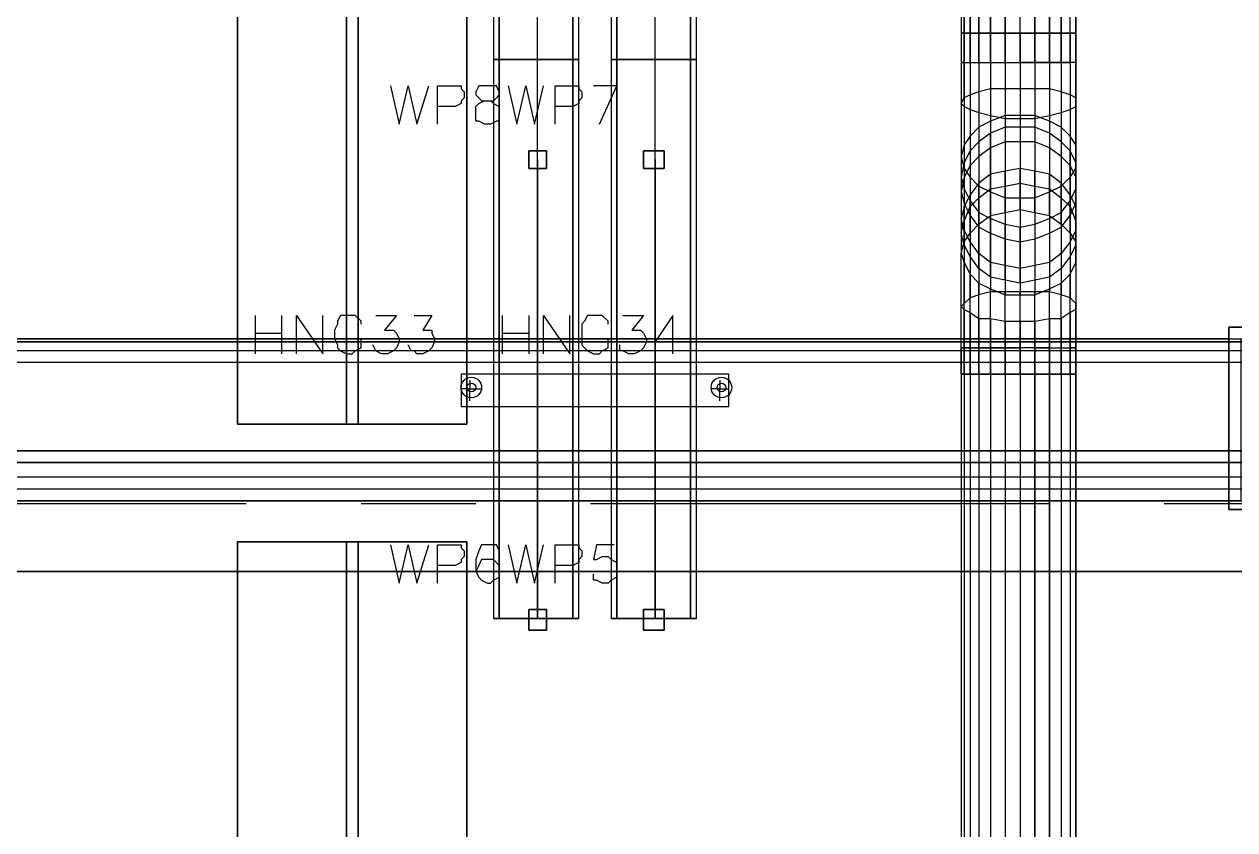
# Model space of a CAD drawing. Header units: metres. Extents: x 114 to 218, y 8 to 180.
# Drawn here: x 140.08 to 146.41, y 105.72 to 109.93 of the extents above; entities that cross this region are included whole.
import ezdxf

# ---------------------------------------------------------------- set-up
doc = ezdxf.new("R2010")
doc.units = ezdxf.units.M
doc.header["$MEASUREMENT"] = 0
for name, color, linetype in [('A-2D-DOOR', 7, 'Continuous'), ('A-2D-I-WALL', 7, 'Continuous'), ('A-3D-DOOR-FRAM', 7, 'Continuous'), ('A-3D-I-WALL', 7, 'Continuous'), ('A_GRID', 7, 'Continuous'), ('E-CNDT-PWR', 7, 'Continuous'), ('E-Hanger', 7, 'Continuous'), ('E-TFP-HANGER', 7, 'Continuous'), ('E-TFP-WALL PENETRATION', 7, 'Continuous'), ('M-SA2S-Round', 7, 'Continuous'), ('S-3D-BEAM', 7, 'Continuous')]:
    doc.layers.add(name, color=color, linetype=linetype)

msp = doc.modelspace()

# ---------------------------------------------------------------- linework, layer by layer
at = {"layer": 'A-2D-DOOR', "color": 9, "true_color": 0xbababa}
msp.add_lwpolyline([(146.5314, 107.3901), (146.5314, 108.3437), (146.3776, 108.3437), (146.3776, 107.3901), (146.5314, 107.3901)], dxfattribs=at)
at = {"layer": 'A-2D-I-WALL', "color": 9, "true_color": 0xbababa}
for points in [[(146.3776, 108.2822), (122.6282, 108.2822)], [(146.3776, 108.2207), (122.6282, 108.2207)], [(146.3776, 108.1591), (122.6282, 108.1591)], [(146.3776, 107.5593), (130.1037, 107.5593)], [(146.3776, 107.4977), (130.4883, 107.4977)], [(130.5498, 107.4362), (146.3776, 107.4362)]]:
    msp.add_lwpolyline(points, dxfattribs=at)
at = {"layer": 'A-3D-DOOR-FRAM', "color": 31, "true_color": 0xffbf7f}
for points in [[(146.3776, 108.3437), (146.3776, 107.3901), (146.3776, 108.3437)], [(150.1307, 108.3437), (150.1307, 108.3437), (150.2845, 108.3437), (146.3776, 108.3437), (146.5314, 108.3437), (150.1307, 108.3437), (150.1307, 107.3901), (150.2845, 107.3901), (146.3776, 107.3901), (146.5314, 107.3901), (150.1307, 107.3901), (150.1307, 107.3901)], [(146.3776, 108.3437), (146.3776, 108.3437)], [(146.3776, 108.3437), (146.3776, 108.3437)], [(146.3776, 107.3901), (146.3776, 107.3901)], [(146.3776, 107.3901), (146.3776, 107.3901)]]:
    msp.add_lwpolyline(points, dxfattribs=at)
at = {"layer": 'A-3D-I-WALL', "color": 42, "true_color": 0xdda500}
for points in [[(117.2446, 108.2207), (117.2446, 108.2822), (150.3768, 108.2822), (150.7306, 108.2822), (150.7306, 108.2207), (150.3768, 108.2207), (117.2446, 108.2207), (117.1831, 108.2207), (117.1831, 108.1591), (117.2446, 108.1591)], [(117.2446, 108.2822), (150.3768, 108.2822), (150.3768, 107.4362)], [(117.2446, 107.4362), (117.2446, 107.8054), (117.2446, 108.2822), (117.2446, 107.8054), (117.2446, 107.4362), (117.583, 107.4362), (122.5821, 107.4362), (125.7507, 107.4362), (126.166, 107.4362), (130.1191, 107.4362), (130.5498, 107.4362), (146.4391, 107.4362), (150.2384, 107.4362), (150.3768, 107.4362), (117.2446, 107.4362)], [(122.5821, 107.4362), (122.5821, 108.2822), (146.4391, 108.2822), (146.4391, 107.4362)], [(150.3768, 108.2207), (150.7306, 108.2207), (150.7306, 108.1591), (150.6845, 108.1591), (150.4384, 108.1591), (150.3768, 108.1591), (117.2446, 108.1591), (117.1831, 108.1591), (117.1216, 108.1591), (117.1216, 107.8669), (117.1216, 107.8054), (117.1216, 107.5593), (117.1831, 107.5593), (117.2446, 107.5593)], [(150.3768, 108.1591), (150.4384, 108.1591), (150.4384, 107.5593), (150.3768, 107.5593), (117.2446, 107.5593), (117.1831, 107.5593), (117.1831, 107.4977), (117.2446, 107.4977)], [(117.2446, 107.4362), (150.3768, 107.4362), (150.3768, 107.4977), (117.2446, 107.4977), (117.2446, 107.4362)]]:
    msp.add_lwpolyline(points, dxfattribs=at)
at = {"layer": 'A_GRID', "color": 1, "true_color": 0xff0000}
for points in [[(141.2401, 107.4208), (138.8405, 107.4208)], [(142.4399, 107.4208), (141.84, 107.4208)], [(145.4393, 107.4208), (143.0398, 107.4208)], [(146.6391, 107.4208), (146.0392, 107.4208)]]:
    msp.add_lwpolyline(points, dxfattribs=at)
at = {"layer": 'E-CNDT-PWR', "color": 113, "true_color": 0x6edda5}
for points in [[(142.5322, 127.294), (142.5322, 106.8209)], [(142.9782, 106.8209), (142.9475, 106.8209), (142.8706, 106.8209), (142.7629, 106.8209), (142.6398, 106.8209), (142.5629, 106.8209), (142.5322, 106.8209), (142.5629, 106.8209), (142.6398, 106.8209), (142.7629, 106.8209), (142.8706, 106.8209), (142.9475, 106.8209), (142.9782, 106.8209), (142.9782, 127.294)], [(142.5629, 106.8209), (142.5629, 127.294), (142.5629, 106.8209)], [(142.7629, 106.8209), (142.7629, 127.294)], [(142.7629, 106.8209), (142.7629, 127.294)], [(142.9475, 106.8209), (142.9475, 127.294), (142.9475, 106.8209)], [(143.1474, 127.294), (143.1474, 106.8209)], [(143.5935, 106.8209), (143.5627, 106.8209), (143.4858, 106.8209), (143.3782, 106.8209), (143.2551, 106.8209), (143.1782, 106.8209), (143.1474, 106.8209), (143.1782, 106.8209), (143.2551, 106.8209), (143.3782, 106.8209), (143.4858, 106.8209), (143.5627, 106.8209), (143.5935, 106.8209), (143.5935, 127.294)], [(143.1782, 106.8209), (143.1782, 127.294), (143.1782, 106.8209)], [(143.3782, 106.8209), (143.3782, 127.294)], [(143.3782, 106.8209), (143.3782, 127.294)], [(143.5627, 106.8209), (143.5627, 127.294), (143.5627, 106.8209)], [(142.9782, 109.7435), (142.9475, 109.7435), (142.8706, 109.7435), (142.7629, 109.7435), (142.6398, 109.7435), (142.5629, 109.7435), (142.5322, 109.7435), (142.5629, 109.7435), (142.6398, 109.7435), (142.7629, 109.7435), (142.8706, 109.7435), (142.9475, 109.7435), (142.9782, 109.7435)], [(143.5935, 109.7435), (143.5627, 109.7435), (143.4858, 109.7435), (143.3782, 109.7435), (143.2551, 109.7435), (143.1782, 109.7435), (143.1474, 109.7435), (143.1782, 109.7435), (143.2551, 109.7435), (143.3782, 109.7435), (143.4858, 109.7435), (143.5627, 109.7435), (143.5935, 109.7435)], [(142.9782, 106.8209), (142.9475, 106.8209), (142.8706, 106.8209), (142.7629, 106.8209), (142.6398, 106.8209), (142.5629, 106.8209), (142.5322, 106.8209), (142.5629, 106.8209), (142.6398, 106.8209), (142.7629, 106.8209), (142.8706, 106.8209), (142.9475, 106.8209), (142.9782, 106.8209)], [(142.7629, 106.8209), (142.7629, 106.8209)], [(142.7629, 106.8209), (142.7629, 106.8209)], [(143.5935, 106.8209), (143.5627, 106.8209), (143.4858, 106.8209), (143.3782, 106.8209), (143.2551, 106.8209), (143.1782, 106.8209), (143.1474, 106.8209), (143.1782, 106.8209), (143.2551, 106.8209), (143.3782, 106.8209), (143.4858, 106.8209), (143.5627, 106.8209), (143.5935, 106.8209)], [(143.3782, 106.8209), (143.3782, 106.8209)], [(143.3782, 106.8209), (143.3782, 106.8209)]]:
    msp.add_lwpolyline(points, dxfattribs=at)
at = {"layer": 'E-Hanger', "color": 3, "true_color": 0x00ff00}
for points in [[(142.363, 107.9284), (143.7627, 107.9284), (143.7627, 108.0976), (142.363, 108.0976), (142.363, 107.9284), (143.7627, 107.9284), (143.7627, 108.0976), (142.363, 108.0976), (142.363, 108.0976), (142.363, 107.9284), (142.363, 107.9284)], [(142.363, 108.0976), (142.363, 108.0976)], [(143.7627, 108.0976), (143.7627, 108.0976)], [(143.7627, 108.0976), (143.7627, 108.0976)], [(142.3937, 108.0207), (142.3937, 108.0207)], [(142.4091, 108.0361), (142.4091, 108.0361)], [(142.4091, 107.9899), (142.4091, 107.9899)], [(142.4399, 108.0207), (142.4399, 108.0207)], [(143.0705, 108.0207), (143.0705, 108.0207)], [(143.6858, 108.0207), (143.6858, 108.0207)], [(143.7166, 108.0361), (143.7166, 108.0361)], [(143.7166, 107.9899), (143.7166, 107.9899)], [(143.7473, 108.0207), (143.7473, 108.0207)], [(142.363, 107.9284), (142.363, 107.9284)], [(142.363, 107.9284), (142.363, 107.9284)], [(143.7627, 107.9284), (143.7627, 107.9284)], [(143.7627, 107.9284), (143.7627, 107.9284)]]:
    msp.add_lwpolyline(points, dxfattribs=at)
for centre in [(142.4168, 108.0284), (142.4168, 108.0284), (142.4168, 108.0284), (142.4168, 108.0284), (143.7242, 108.0284), (143.7242, 108.0284), (143.7242, 108.0284), (143.7242, 108.0284)]:
    msp.add_circle(centre, 0.0231, dxfattribs=at)
at = {"layer": 'E-TFP-HANGER', "color": 3, "true_color": 0x00ff00}
for points in [[(141.2862, 108.4053), (141.2862, 108.2053)], [(141.4247, 108.4053), (141.4247, 108.2053)], [(141.5016, 108.2053), (141.5016, 108.4053), (141.64, 108.2053), (141.64, 108.4053)], [(141.84, 108.3591), (141.84, 108.3745), (141.8092, 108.4053), (141.7938, 108.4053), (141.7631, 108.4053), (141.7323, 108.4053), (141.7169, 108.3745), (141.7169, 108.3591), (141.7016, 108.3283), (141.7016, 108.2822), (141.7169, 108.2514), (141.7169, 108.236), (141.7323, 108.2207), (141.7631, 108.2053), (141.7938, 108.2053), (141.8092, 108.2207), (141.84, 108.236), (141.84, 108.2514), (141.84, 108.2822), (141.7938, 108.2822)], [(141.9169, 108.4053), (142.0246, 108.4053), (141.963, 108.3283), (141.9938, 108.3283), (142.0092, 108.3283), (142.0246, 108.313), (142.0399, 108.2822), (142.0399, 108.2668), (142.0246, 108.236), (142.0092, 108.2207), (141.9784, 108.2053), (141.9476, 108.2053), (141.9169, 108.2207), (141.9015, 108.2514)], [(142.1169, 108.4053), (142.2092, 108.4053), (142.163, 108.3283), (142.1784, 108.3283), (142.2092, 108.3283), (142.2092, 108.313), (142.2245, 108.2822), (142.2245, 108.2668), (142.2092, 108.236), (142.1938, 108.2207), (142.163, 108.2053), (142.1322, 108.2053), (142.1169, 108.2207), (142.1015, 108.2207), (142.0861, 108.2514)], [(142.5783, 108.4053), (142.5783, 108.2053)], [(142.7167, 108.4053), (142.7167, 108.2053)], [(142.7936, 108.2053), (142.7936, 108.4053), (142.9321, 108.2053), (142.9321, 108.4053)], [(143.132, 108.3591), (143.132, 108.3745), (143.1013, 108.4053), (143.0859, 108.4053), (143.0551, 108.4053), (143.0244, 108.4053), (143.009, 108.3745), (142.9936, 108.3591), (142.9936, 108.3283), (142.9936, 108.2822), (142.9936, 108.2514), (143.009, 108.236), (143.0244, 108.2207), (143.0551, 108.2053), (143.0859, 108.2053), (143.1013, 108.2207), (143.132, 108.236), (143.132, 108.2514), (143.132, 108.2822), (143.0859, 108.2822)], [(143.209, 108.4053), (143.3166, 108.4053), (143.2551, 108.3283), (143.2859, 108.3283), (143.3013, 108.3283), (143.3166, 108.313), (143.332, 108.2822), (143.332, 108.2668), (143.3166, 108.236), (143.3013, 108.2207), (143.2705, 108.2053), (143.2397, 108.2053), (143.209, 108.2207), (143.1936, 108.2207), (143.1936, 108.2514)], [(143.4704, 108.2053), (143.4704, 108.4053), (143.3782, 108.2668), (143.532, 108.2668)], [(141.2862, 108.313), (141.4247, 108.313)], [(142.5783, 108.313), (142.7167, 108.313)], [(142.4091, 108.0668), (142.4091, 108.0207), (142.4706, 108.0207)], [(143.7166, 108.0668), (143.7166, 108.0207), (143.7627, 108.0207)], [(142.4091, 107.9592), (142.4091, 108.0207), (142.363, 108.0207)], [(142.4091, 108.0207), (142.4091, 108.0207)], [(142.4091, 108.0207), (142.4091, 108.0207)], [(142.4706, 108.0207), (142.4706, 108.0207)], [(143.7166, 107.9592), (143.7166, 108.0207), (143.6704, 108.0207)], [(143.7166, 108.0207), (143.7166, 108.0207)], [(143.7166, 108.0207), (143.7166, 108.0207)], [(143.7627, 108.0207), (143.7627, 108.0207)]]:
    msp.add_lwpolyline(points, dxfattribs=at)
for centre in [(142.4168, 108.0284), (143.7242, 108.0284)]:
    msp.add_circle(centre, 0.0538, dxfattribs=at)
at = {"layer": 'E-TFP-WALL PENETRATION', "color": 34, "true_color": 0x954a00}
for points in [[(141.9938, 109.605), (142.0399, 109.4051), (142.0861, 109.605), (142.1322, 109.4051), (142.1938, 109.605)], [(142.2399, 109.4051), (142.2399, 109.605), (142.3322, 109.605), (142.363, 109.605), (142.363, 109.5896), (142.3783, 109.5743), (142.3783, 109.5435), (142.363, 109.5281), (142.363, 109.5127), (142.3322, 109.4974), (142.2399, 109.4974)], [(142.486, 109.605), (142.4552, 109.605), (142.4399, 109.5743), (142.4399, 109.5589), (142.4552, 109.5435), (142.4706, 109.5281), (142.5168, 109.5281), (142.5322, 109.5127), (142.5629, 109.4974), (142.5629, 109.4666), (142.5629, 109.4512), (142.5629, 109.4204), (142.5475, 109.4204), (142.5168, 109.4051), (142.486, 109.4051), (142.4552, 109.4204), (142.4399, 109.4204), (142.4399, 109.4512), (142.4399, 109.4666), (142.4399, 109.4974), (142.4552, 109.5127), (142.486, 109.5281), (142.5322, 109.5281), (142.5475, 109.5435), (142.5629, 109.5589), (142.5629, 109.5743), (142.5475, 109.605), (142.5168, 109.605), (142.486, 109.605)], [(142.6091, 109.605), (142.6552, 109.4051), (142.7014, 109.605), (142.7475, 109.4051), (142.7936, 109.605)], [(142.8552, 109.4051), (142.8552, 109.605), (142.9475, 109.605), (142.9782, 109.605), (142.9782, 109.5896), (142.9936, 109.5743), (142.9936, 109.5435), (142.9782, 109.5281), (142.9782, 109.5127), (142.9475, 109.4974), (142.8552, 109.4974)], [(143.0859, 109.4051), (143.1782, 109.605), (143.0551, 109.605)], [(142.809, 109.2666), (142.7167, 109.2666), (142.7167, 109.1743), (142.7167, 109.2666), (142.809, 109.2666)], [(142.7167, 109.2666), (142.7167, 109.2666)], [(142.7167, 109.2666), (142.7167, 109.2666)], [(142.809, 109.1743), (142.809, 109.2666), (142.809, 109.1743)], [(142.809, 109.2666), (142.809, 109.2666)], [(142.809, 109.2666), (142.809, 109.2666)], [(143.4243, 109.2666), (143.3166, 109.2666), (143.3166, 109.1743), (143.3166, 109.2666), (143.4243, 109.2666)], [(143.3166, 109.2666), (143.3166, 109.2666)], [(143.3166, 109.2666), (143.3166, 109.2666)], [(143.4243, 109.1743), (143.4243, 109.2666), (143.4243, 109.1743)], [(143.4243, 109.2666), (143.4243, 109.2666)], [(143.4243, 109.2666), (143.4243, 109.2666)], [(142.7629, 109.2205), (142.7629, 106.8209)], [(143.3782, 109.2205), (143.3782, 106.8209)], [(142.809, 109.1743), (142.7167, 109.1743), (142.809, 109.1743)], [(142.7167, 109.1743), (142.7167, 109.1743)], [(142.7167, 109.1743), (142.7167, 109.1743)], [(142.809, 109.1743), (142.809, 109.1743)], [(143.4243, 109.1743), (143.3166, 109.1743), (143.4243, 109.1743)], [(143.3166, 109.1743), (143.3166, 109.1743)], [(143.3166, 109.1743), (143.3166, 109.1743)], [(143.4243, 109.1743), (143.4243, 109.1743)], [(141.9938, 107.2055), (142.0399, 107.0055), (142.0861, 107.2055), (142.1322, 107.0055), (142.1938, 107.2055)], [(142.2399, 107.0055), (142.2399, 107.2055), (142.3322, 107.2055), (142.363, 107.2055), (142.363, 107.1901), (142.3783, 107.1747), (142.3783, 107.1439), (142.363, 107.1286), (142.363, 107.1132), (142.3322, 107.0978), (142.2399, 107.0978)], [(142.5629, 107.1747), (142.5475, 107.2055), (142.5168, 107.2055), (142.5014, 107.2055), (142.4706, 107.2055), (142.4552, 107.1747), (142.4399, 107.1286), (142.4399, 107.067), (142.4552, 107.0363), (142.4706, 107.0209), (142.5014, 107.0055), (142.5168, 107.0055), (142.5322, 107.0209), (142.5629, 107.0363), (142.5629, 107.067), (142.5629, 107.0978), (142.5322, 107.1286), (142.5168, 107.1286), (142.5014, 107.1286), (142.4706, 107.1286), (142.4552, 107.0978), (142.4399, 107.067)], [(142.6091, 107.2055), (142.6552, 107.0055), (142.7014, 107.2055), (142.7475, 107.0055), (142.7936, 107.2055)], [(142.8552, 107.0055), (142.8552, 107.2055), (142.9475, 107.2055), (142.9782, 107.2055), (142.9782, 107.1901), (142.9936, 107.1747), (142.9936, 107.1439), (142.9782, 107.1286), (142.9782, 107.1132), (142.9475, 107.0978), (142.8552, 107.0978)], [(143.1628, 107.2055), (143.0705, 107.2055), (143.0551, 107.1286), (143.0705, 107.1286), (143.1013, 107.1439), (143.132, 107.1439), (143.1474, 107.1286), (143.1782, 107.1132), (143.1782, 107.0824), (143.1782, 107.067), (143.1782, 107.0363), (143.1474, 107.0209), (143.132, 107.0055), (143.1013, 107.0055), (143.0705, 107.0209), (143.0551, 107.0209), (143.0551, 107.0517)], [(142.809, 106.8671), (142.7167, 106.8671), (142.7167, 106.7594), (142.7167, 106.8671), (142.809, 106.8671)], [(142.7167, 106.8671), (142.7167, 106.8671)], [(142.7167, 106.8671), (142.7167, 106.8671)], [(142.809, 106.7594), (142.809, 106.8671), (142.809, 106.7594)], [(142.809, 106.8671), (142.809, 106.8671)], [(142.809, 106.8671), (142.809, 106.8671)], [(143.4243, 106.8671), (143.3166, 106.8671), (143.3166, 106.7594), (143.3166, 106.8671), (143.4243, 106.8671)], [(143.3166, 106.8671), (143.3166, 106.8671)], [(143.3166, 106.8671), (143.3166, 106.8671)], [(143.4243, 106.7594), (143.4243, 106.8671), (143.4243, 106.7594)], [(143.4243, 106.8671), (143.4243, 106.8671)], [(143.4243, 106.8671), (143.4243, 106.8671)], [(142.809, 106.7594), (142.7167, 106.7594), (142.809, 106.7594)], [(142.7167, 106.7594), (142.7167, 106.7594)], [(142.7167, 106.7594), (142.7167, 106.7594)], [(142.809, 106.7594), (142.809, 106.7594)], [(143.4243, 106.7594), (143.3166, 106.7594), (143.4243, 106.7594)], [(143.3166, 106.7594), (143.3166, 106.7594)], [(143.3166, 106.7594), (143.3166, 106.7594)], [(143.4243, 106.7594), (143.4243, 106.7594)]]:
    msp.add_lwpolyline(points, dxfattribs=at)
at = {"layer": 'M-SA2S-Round', "color": 5, "true_color": 0x0000ff}
for points in [[(144.9932, 109.7281), (144.9932, 110.5279), (144.9779, 110.5279), (144.9779, 109.7281), (144.9932, 109.7281), (144.9779, 109.7281)], [(145.024, 110.5279), (144.9932, 110.5279), (144.9932, 109.7281), (145.024, 109.7281)], [(145.0701, 110.5279), (145.024, 110.5279), (145.024, 109.7281), (145.0701, 109.7281)], [(145.024, 109.7281), (145.024, 110.5279)], [(145.1317, 110.5279), (145.0701, 110.5279), (145.0701, 109.7281), (145.1317, 109.7281)], [(145.0701, 109.7281), (145.0701, 110.5279)], [(145.2086, 110.5279), (145.1317, 110.5279), (145.1317, 109.7281), (145.2086, 109.7281)], [(145.1317, 109.7281), (145.1317, 110.5279)], [(145.2855, 110.5279), (145.2086, 110.5279), (145.2086, 109.7281), (145.2855, 109.7281), (145.2855, 110.5279)], [(145.2086, 109.7281), (145.2086, 110.5279)], [(145.3624, 109.7281), (145.2855, 109.7281), (145.2855, 110.5279), (145.3624, 110.5279), (145.4393, 110.5279)], [(145.4393, 109.7281), (145.3624, 109.7281), (145.3624, 110.5279)], [(145.4393, 110.5279), (145.3624, 110.5279), (145.3624, 109.7281), (145.4393, 109.7281)], [(145.5008, 109.7281), (145.4393, 109.7281), (145.4393, 110.5279), (145.5008, 110.5279), (145.547, 110.5279)], [(145.5008, 110.5279), (145.4393, 110.5279), (145.4393, 109.7281), (145.5008, 109.7281)], [(145.547, 109.7281), (145.5008, 109.7281), (145.5008, 110.5279)], [(145.547, 110.5279), (145.5008, 110.5279), (145.5008, 109.7281), (145.547, 109.7281)], [(145.5777, 109.7281), (145.547, 109.7281), (145.547, 110.5279), (145.5777, 110.5279), (145.5777, 109.7281), (145.5777, 110.5279), (145.5777, 109.7281), (145.547, 109.7281), (145.547, 110.5279), (145.5777, 110.5279), (145.5777, 110.5279)], [(144.9779, 109.5127), (144.9932, 109.5435), (144.9932, 109.8819), (144.9779, 109.8819), (144.9779, 109.5127), (144.9932, 109.4974)], [(144.9779, 109.8819), (144.9932, 109.8819)], [(144.9779, 109.8819), (144.9779, 109.8819)], [(145.024, 109.8819), (144.9932, 109.8819), (144.9932, 109.4974), (145.024, 109.482)], [(144.9932, 109.8819), (145.024, 109.8819), (145.024, 109.5589), (144.9932, 109.5435)], [(144.9932, 109.8819), (144.9932, 109.8819)], [(144.9932, 109.8819), (144.9932, 109.8819)], [(145.0701, 109.8819), (145.024, 109.8819), (145.024, 109.482), (145.0701, 109.4666)], [(145.024, 109.8819), (145.0701, 109.8819), (145.0701, 109.5743), (145.024, 109.5589)], [(145.024, 109.8819), (145.024, 109.8819)], [(145.024, 109.8819), (145.024, 109.8819)], [(145.1317, 109.8819), (145.0701, 109.8819), (145.0701, 109.4666), (145.1317, 109.4512)], [(145.0701, 109.8819), (145.1317, 109.8819), (145.1317, 109.5896), (145.0701, 109.5743)], [(145.0701, 109.8819), (145.0701, 109.8819)], [(145.0701, 109.8819), (145.0701, 109.8819)], [(145.2086, 109.8819), (145.1317, 109.8819), (145.1317, 109.4512), (145.2086, 109.4358)], [(145.1317, 109.8819), (145.2086, 109.8819), (145.2086, 109.5896), (145.1317, 109.5896)], [(145.1317, 109.8819), (145.1317, 109.8819)], [(145.1317, 109.8819), (145.1317, 109.8819)], [(145.2855, 109.8819), (145.2086, 109.8819), (145.2086, 109.4358), (145.2855, 109.4358)], [(145.2086, 109.8819), (145.2855, 109.8819), (145.2855, 109.5896), (145.2086, 109.5896)], [(145.2086, 109.8819), (145.2086, 109.8819)], [(145.2086, 109.8819), (145.2086, 109.8819)], [(145.3624, 109.8819), (145.2855, 109.8819), (145.2855, 109.4358), (145.3624, 109.4358)], [(145.2855, 109.8819), (145.3624, 109.8819), (145.3624, 109.5896), (145.2855, 109.5896)], [(145.2855, 109.8819), (145.2855, 109.8819)], [(145.2855, 109.8819), (145.2855, 109.8819)], [(145.4393, 109.8819), (145.3624, 109.8819), (145.3624, 109.4358), (145.4393, 109.4512)], [(145.3624, 109.8819), (145.4393, 109.8819), (145.4393, 109.5896), (145.3624, 109.5896)], [(145.3624, 109.8819), (145.3624, 109.8819)], [(145.3624, 109.8819), (145.3624, 109.8819)], [(145.5008, 109.8819), (145.4393, 109.8819), (145.4393, 109.4512), (145.5008, 109.4666)], [(145.4393, 109.8819), (145.5008, 109.8819), (145.5008, 109.5743), (145.4393, 109.5896)], [(145.4393, 109.8819), (145.4393, 109.8819)], [(145.4393, 109.8819), (145.4393, 109.8819)], [(145.547, 109.8819), (145.5008, 109.8819), (145.5008, 109.4666), (145.547, 109.482)], [(145.5008, 109.8819), (145.547, 109.8819), (145.547, 109.5589), (145.5008, 109.5743)], [(145.5008, 109.8819), (145.5008, 109.8819)], [(145.5008, 109.8819), (145.5008, 109.8819)], [(145.5777, 109.8819), (145.547, 109.8819), (145.547, 109.482), (145.5777, 109.4974)], [(145.547, 109.8819), (145.5777, 109.8819), (145.5777, 109.5435), (145.547, 109.5589)], [(145.547, 109.8819), (145.547, 109.8819)], [(145.547, 109.8819), (145.547, 109.8819)], [(145.5777, 109.8819), (145.5777, 109.4974), (145.5777, 109.5127), (145.5777, 109.8819)], [(145.5777, 109.8819), (145.5777, 109.8819)], [(145.5777, 109.8819), (145.5777, 109.8819)], [(145.5777, 109.8819), (145.5777, 109.8819)], [(145.5777, 109.8819), (145.5777, 109.8819)], [(144.9779, 109.7281), (144.9779, 109.7281)], [(144.9932, 109.7281), (145.024, 109.7281), (145.0701, 109.7281), (145.1317, 109.7281), (145.2086, 109.7281), (145.2855, 109.7281)], [(144.9932, 109.7281), (144.9932, 109.7281)], [(144.9932, 109.7281), (144.9932, 109.7281)], [(145.024, 109.7281), (145.024, 109.7281)], [(145.024, 109.7281), (145.024, 109.7281)], [(145.0701, 109.7281), (145.0701, 109.7281)], [(145.0701, 109.7281), (145.0701, 109.7281)], [(145.1317, 109.7281), (145.1317, 109.7281)], [(145.1317, 109.7281), (145.1317, 109.7281)], [(145.2086, 109.7281), (145.2086, 109.7281)], [(145.2086, 109.7281), (145.2086, 109.7281)], [(145.2855, 109.7281), (145.3624, 109.7281)], [(145.2855, 109.7281), (145.2855, 109.7281)], [(145.2855, 109.7281), (145.2855, 109.7281)], [(145.3624, 109.7281), (145.3624, 109.7281)], [(145.3624, 109.7281), (145.3624, 109.7281)], [(145.4393, 109.7281), (145.4393, 109.7281)], [(145.4393, 109.7281), (145.4393, 109.7281)], [(145.5008, 109.7281), (145.5008, 109.7281)], [(145.5008, 109.7281), (145.5008, 109.7281)], [(145.547, 109.7281), (145.547, 109.7281)], [(145.547, 109.7281), (145.547, 109.7281)], [(145.5777, 109.7281), (145.5777, 109.7281)], [(145.0701, 109.5743), (145.0701, 109.3897), (145.024, 109.3435)], [(145.1317, 109.5896), (145.1317, 109.4204), (145.0701, 109.3897)], [(145.0701, 109.5743), (145.0701, 109.5743)], [(145.2086, 109.5896), (145.2086, 109.4512), (145.1317, 109.4204)], [(145.1317, 109.5896), (145.1317, 109.5896)], [(145.2855, 109.5896), (145.2855, 109.4512), (145.2086, 109.4512)], [(145.2086, 109.5896), (145.2086, 109.5896)], [(145.3624, 109.5896), (145.3624, 109.4512), (145.2855, 109.4512)], [(145.2855, 109.5896), (145.2855, 109.5896)], [(145.4393, 109.5896), (145.4393, 109.4204), (145.3624, 109.4512)], [(145.3624, 109.5896), (145.3624, 109.5896)], [(145.4393, 109.5896), (145.4393, 109.5896)], [(145.5008, 109.5743), (145.5008, 109.3897), (145.4393, 109.4204)], [(145.5008, 109.5743), (145.5008, 109.5743)], [(144.9932, 109.5435), (144.9932, 109.2974), (144.9779, 109.2359)], [(144.9779, 109.5127), (144.9779, 109.2359), (144.9932, 109.1743)], [(144.9779, 109.5127), (144.9779, 109.5127)], [(145.024, 109.5589), (145.024, 109.3435), (144.9932, 109.2974)], [(144.9932, 109.5435), (144.9932, 109.5435)], [(145.024, 109.5589), (145.024, 109.5589)], [(145.547, 109.5589), (145.547, 109.3435), (145.5008, 109.3897)], [(145.547, 109.5589), (145.547, 109.5589)], [(145.5777, 109.5435), (145.5777, 109.2974), (145.547, 109.3435)], [(145.5777, 109.5127), (145.5777, 109.5435)], [(145.5777, 109.5435), (145.5777, 109.5435)], [(145.5777, 109.4974), (145.5777, 109.1743), (145.5777, 109.2359), (145.5777, 109.5127)], [(145.5777, 109.5127), (145.5777, 109.5127)], [(144.9932, 109.4974), (144.9932, 109.1743), (145.024, 109.1282)], [(144.9932, 109.4974), (144.9932, 109.4974)], [(145.024, 109.482), (145.024, 109.1282), (145.0701, 109.082)], [(145.024, 109.482), (145.024, 109.482)], [(145.0701, 109.4666), (145.0701, 109.082), (145.1317, 109.0513)], [(145.0701, 109.4666), (145.0701, 109.4666)], [(145.1317, 109.4512), (145.1317, 109.0513), (145.2086, 109.0205)], [(145.2086, 109.4512), (145.2086, 109.3128), (145.1317, 109.282)], [(145.1317, 109.4512), (145.1317, 109.4512)], [(145.2855, 109.4512), (145.2855, 109.3128), (145.2086, 109.3128)], [(145.2086, 109.4512), (145.2086, 109.4512)], [(145.3624, 109.4512), (145.3624, 109.3128), (145.2855, 109.3128)], [(145.2855, 109.4512), (145.2855, 109.4512)], [(145.3624, 109.4512), (145.3624, 109.4512)], [(145.4393, 109.4512), (145.4393, 109.0513), (145.5008, 109.082)], [(145.4393, 109.4512), (145.4393, 109.4512)], [(145.5008, 109.4666), (145.5008, 109.082), (145.547, 109.1282)], [(145.5008, 109.4666), (145.5008, 109.4666)], [(145.547, 109.482), (145.547, 109.1282), (145.5777, 109.1743)], [(145.547, 109.482), (145.547, 109.482)], [(145.5777, 109.4974), (145.5777, 109.4974)], [(145.2086, 109.3897), (145.1317, 109.3589), (145.0701, 109.3128), (145.024, 109.2666), (144.9932, 109.2051), (144.9779, 109.1282), (144.9932, 109.0667), (145.024, 109.0051), (145.0701, 108.9436), (145.1317, 108.9128), (145.2086, 108.8821), (145.2855, 108.8667), (145.3624, 108.8821), (145.4393, 108.9128), (145.5008, 108.9436), (145.547, 109.0051), (145.5777, 109.0667), (145.5777, 109.1282), (145.5777, 109.2051), (145.547, 109.2666), (145.5008, 109.3128), (145.4393, 109.3589), (145.3624, 109.3897), (145.2855, 109.3897), (145.2086, 109.3897)], [(145.0701, 109.3897), (145.0701, 109.2359), (145.024, 109.1897)], [(145.1317, 109.4204), (145.1317, 109.282), (145.0701, 109.2359)], [(145.0701, 109.3897), (145.0701, 109.3897)], [(145.1317, 109.4204), (145.1317, 109.4204)], [(145.2086, 109.4358), (145.2086, 109.0205), (145.2855, 109.0205)], [(145.2086, 109.4358), (145.2086, 109.4358)], [(145.2086, 109.3897), (145.2086, 109.082)], [(145.2086, 109.3897), (145.2086, 109.3897)], [(145.2855, 109.4358), (145.2855, 109.0205), (145.3624, 109.0205)], [(145.2855, 109.4358), (145.2855, 109.4358)], [(145.2855, 109.3897), (145.2855, 109.0974)], [(145.2855, 109.3897), (145.2855, 109.3897)], [(145.3624, 109.4358), (145.3624, 109.0205), (145.4393, 109.0513)], [(145.3624, 109.4358), (145.3624, 109.4358)], [(145.4393, 109.4204), (145.4393, 109.282), (145.3624, 109.3128)], [(145.3624, 109.3897), (145.3624, 109.082)], [(145.3624, 109.3897), (145.3624, 109.3897)], [(145.4393, 109.4204), (145.4393, 109.4204)], [(145.5008, 109.3897), (145.5008, 109.2359), (145.4393, 109.282)], [(145.5008, 109.3897), (145.5008, 109.3897)], [(145.024, 109.3435), (145.024, 109.1897), (144.9932, 109.1282)], [(145.024, 109.3435), (145.024, 109.3435)], [(145.0701, 109.3128), (145.0701, 109.0205)], [(145.0701, 109.3128), (145.0701, 109.3128)], [(145.1317, 109.0667), (145.1317, 109.3589)], [(145.1317, 109.3589), (145.1317, 109.3589)], [(145.2086, 109.3128), (145.2086, 109.3128)], [(145.2855, 109.3128), (145.2855, 109.3128)], [(145.3624, 109.3128), (145.3624, 109.3128)], [(145.4393, 109.3589), (145.4393, 109.0667)], [(145.4393, 109.3589), (145.4393, 109.3589)], [(145.547, 109.3435), (145.547, 109.1897), (145.5008, 109.2359)], [(145.5008, 109.3128), (145.5008, 109.0205)], [(145.5008, 109.3128), (145.5008, 109.3128)], [(145.547, 109.3435), (145.547, 109.3435)], [(144.9932, 109.2974), (144.9932, 109.1282), (144.9779, 109.0513)], [(144.9932, 109.2974), (144.9932, 109.2974)], [(145.024, 109.2666), (145.024, 108.9744)], [(145.024, 109.2666), (145.024, 109.2666)], [(145.1317, 109.282), (145.1317, 109.282)], [(145.4393, 109.282), (145.4393, 109.282)], [(145.5777, 109.2974), (145.5777, 109.1282), (145.547, 109.1897)], [(145.547, 108.9744), (145.547, 109.2666)], [(145.547, 109.2666), (145.547, 109.2666)], [(145.5777, 109.1743), (145.5777, 108.9898), (145.5777, 109.0513), (145.5777, 109.2359), (145.5777, 109.2974)], [(145.5777, 109.2974), (145.5777, 109.2974)], [(144.9779, 109.2359), (144.9779, 109.0513), (144.9932, 108.9898)], [(144.9779, 109.2359), (144.9779, 109.2359)], [(144.9932, 109.2051), (144.9932, 108.8975)], [(144.9932, 109.2051), (144.9932, 109.2051)], [(145.024, 109.1897), (145.024, 109.1897)], [(145.0701, 109.2359), (145.0701, 109.2359)], [(145.5008, 109.2359), (145.5008, 109.2359)], [(145.547, 109.1897), (145.547, 109.1897)], [(145.5777, 109.2359), (145.5777, 109.2359)], [(145.5777, 108.8975), (145.5777, 109.2051)], [(145.5777, 109.2051), (145.5777, 109.2051)], [(144.9779, 109.1282), (144.9779, 108.8359)], [(144.9779, 109.1282), (144.9779, 109.1282)], [(144.9932, 109.1743), (144.9932, 108.9898), (145.024, 108.9282)], [(144.9932, 109.1743), (144.9932, 109.1743)], [(144.9932, 109.1282), (144.9932, 109.1282)], [(145.024, 109.1282), (145.024, 108.9282), (145.0701, 108.8667)], [(145.024, 109.1282), (145.024, 109.1282)], [(145.1317, 108.9282), (145.1317, 109.1436), (145.0701, 109.0974)], [(145.2086, 108.9436), (145.2086, 109.159), (145.1317, 109.1436)], [(145.1317, 109.1436), (145.1317, 109.1436)], [(145.2855, 108.959), (145.2855, 109.1743), (145.2086, 109.159)], [(145.2086, 109.159), (145.2086, 109.159)], [(145.3624, 108.9436), (145.3624, 109.159), (145.2855, 109.1743)], [(145.2855, 109.1743), (145.2855, 109.1743)], [(145.4393, 108.9282), (145.4393, 109.1436), (145.3624, 109.159)], [(145.3624, 109.159), (145.3624, 109.159)], [(145.5008, 108.8821), (145.5008, 109.0974), (145.4393, 109.1436)], [(145.4393, 109.1436), (145.4393, 109.1436)], [(145.547, 109.1282), (145.547, 108.9282), (145.5777, 108.9898)], [(145.547, 109.1282), (145.547, 109.1282)], [(145.5777, 109.1743), (145.5777, 109.1743)], [(145.5777, 109.0513), (145.5777, 109.1282)], [(145.5777, 109.1282), (145.5777, 109.1282)], [(145.5777, 109.1282), (145.5777, 108.8359)], [(145.5777, 109.1282), (145.5777, 109.1282)], [(145.3624, 108.5898), (145.2855, 108.5744), (145.2086, 108.5898), (145.1317, 108.6052), (145.0701, 108.6514), (145.024, 108.7129), (144.9932, 108.7744), (144.9779, 108.8359), (144.9932, 108.8975), (145.024, 108.9744), (145.0701, 109.0205), (145.1317, 109.0667), (145.2086, 109.082), (145.2855, 109.0974), (145.3624, 109.082), (145.4393, 109.0667), (145.5008, 109.0205), (145.547, 108.9744), (145.5777, 108.8975), (145.5777, 108.8359), (145.5777, 108.7744), (145.547, 108.7129), (145.5008, 108.6514), (145.4393, 108.6052), (145.3624, 108.5898)], [(144.9932, 109.0667), (144.9932, 108.7744)], [(144.9932, 109.0667), (144.9932, 109.0667)], [(145.0701, 108.8821), (145.0701, 109.0974), (145.024, 109.0359)], [(145.0701, 109.0974), (145.0701, 109.0974)], [(145.0701, 109.082), (145.0701, 108.8667), (145.1317, 108.8359)], [(145.0701, 109.082), (145.0701, 109.082)], [(145.1317, 109.0667), (145.1317, 109.0667)], [(145.2086, 109.082), (145.2086, 109.082)], [(145.2855, 109.0974), (145.2855, 109.0974)], [(145.3624, 109.082), (145.3624, 109.082)], [(145.4393, 109.0667), (145.4393, 109.0667)], [(145.547, 108.8359), (145.547, 109.0359), (145.5008, 109.0974)], [(145.5008, 109.0974), (145.5008, 109.0974)], [(145.5008, 109.082), (145.5008, 108.8667), (145.547, 108.9282)], [(145.5008, 109.082), (145.5008, 109.082)], [(145.5777, 109.0667), (145.5777, 108.7744)], [(145.5777, 109.0667), (145.5777, 109.0667)], [(144.9779, 109.0513), (144.9779, 109.0513)], [(145.024, 108.8359), (145.024, 109.0359), (144.9932, 108.9744)], [(145.024, 109.0359), (145.024, 109.0359)], [(145.024, 109.0051), (145.024, 108.7129)], [(145.024, 109.0051), (145.024, 109.0051)], [(145.0701, 109.0205), (145.0701, 109.0205)], [(145.1317, 109.0513), (145.1317, 108.8359), (145.2086, 108.8052)], [(145.1317, 109.0513), (145.1317, 109.0513)], [(145.2086, 109.0205), (145.2086, 108.8052), (145.2855, 108.7898)], [(145.2086, 109.0205), (145.2086, 109.0205)], [(145.2855, 109.0205), (145.2855, 108.7898), (145.3624, 108.8052)], [(145.2855, 109.0205), (145.2855, 109.0205)], [(145.3624, 109.0205), (145.3624, 108.8052), (145.4393, 108.8359)], [(145.3624, 109.0205), (145.3624, 109.0205)], [(145.4393, 109.0513), (145.4393, 108.8359), (145.5008, 108.8667)], [(145.4393, 109.0513), (145.4393, 109.0513)], [(145.5008, 109.0205), (145.5008, 109.0205)], [(145.5777, 108.7898), (145.5777, 108.9744), (145.547, 109.0359)], [(145.547, 109.0359), (145.547, 109.0359)], [(145.547, 109.0051), (145.547, 108.7129)], [(145.547, 109.0051), (145.547, 109.0051)], [(145.5777, 109.0513), (145.5777, 109.0513)], [(144.9932, 108.7898), (144.9932, 108.9744), (144.9779, 108.9128)], [(144.9932, 108.9898), (144.9932, 108.9898)], [(144.9932, 108.9744), (144.9932, 108.9744)], [(145.024, 108.9744), (145.024, 108.9744)], [(145.0701, 108.6514), (145.0701, 108.9436)], [(145.0701, 108.9436), (145.0701, 108.9436)], [(145.1317, 108.9282), (145.2086, 108.9436), (145.2086, 108.5283), (145.1317, 108.5283)], [(145.2086, 108.9436), (145.2855, 108.959), (145.2855, 108.5283), (145.2086, 108.5283)], [(145.2086, 108.9436), (145.2086, 108.9436)], [(145.2855, 108.959), (145.3624, 108.9436), (145.3624, 108.5283), (145.2855, 108.5283)], [(145.2855, 108.959), (145.2855, 108.959)], [(145.3624, 108.9436), (145.4393, 108.9282), (145.4393, 108.5283), (145.3624, 108.5283)], [(145.3624, 108.9436), (145.3624, 108.9436)], [(145.5008, 108.9436), (145.5008, 108.6514)], [(145.5008, 108.9436), (145.5008, 108.9436)], [(145.547, 108.9744), (145.547, 108.9744)], [(145.5777, 108.9898), (145.5777, 108.9898)], [(145.5777, 108.7283), (145.5777, 108.9128), (145.5777, 108.9744)], [(145.5777, 108.9744), (145.5777, 108.9744)], [(144.9932, 108.8513), (144.9779, 108.9128), (144.9779, 108.7283), (144.9932, 108.6821)], [(144.9779, 108.9128), (144.9779, 108.9128)], [(144.9932, 108.8975), (144.9932, 108.8975)], [(145.024, 108.9282), (145.024, 108.9282)], [(145.024, 108.8359), (145.0701, 108.8821), (145.0701, 108.5129), (145.024, 108.4975)], [(145.0701, 108.8821), (145.1317, 108.9282), (145.1317, 108.5283), (145.0701, 108.5129)], [(145.0701, 108.8821), (145.0701, 108.8821)], [(145.1317, 108.9282), (145.1317, 108.9282)], [(145.1317, 108.6052), (145.1317, 108.9128)], [(145.1317, 108.9128), (145.1317, 108.9128)], [(145.2086, 108.5898), (145.2086, 108.8821)], [(145.2086, 108.8821), (145.2086, 108.8821)], [(145.3624, 108.8821), (145.3624, 108.5898)], [(145.3624, 108.8821), (145.3624, 108.8821)], [(145.4393, 108.9282), (145.5008, 108.8821), (145.5008, 108.5129), (145.4393, 108.5283)], [(145.4393, 108.9282), (145.4393, 108.9282)], [(145.4393, 108.9128), (145.4393, 108.6052)], [(145.4393, 108.9128), (145.4393, 108.9128)], [(145.5008, 108.8821), (145.547, 108.8359), (145.547, 108.4975), (145.5008, 108.5129)], [(145.5008, 108.8821), (145.5008, 108.8821)], [(145.547, 108.9282), (145.547, 108.9282)], [(145.5777, 108.8513), (145.547, 108.7898), (145.547, 108.6206), (145.5777, 108.6821), (145.5777, 108.8513), (145.5777, 108.9128)], [(145.5777, 108.9128), (145.5777, 108.9128)], [(145.5777, 108.8975), (145.5777, 108.8975)], [(144.9779, 108.8359), (144.9779, 108.8359)], [(145.024, 108.7898), (144.9932, 108.8513), (144.9932, 108.6821), (145.024, 108.6206)], [(144.9932, 108.8513), (144.9932, 108.8513)], [(144.9932, 108.7898), (145.024, 108.8359), (145.024, 108.4975), (144.9932, 108.4668)], [(145.024, 108.8359), (145.024, 108.8359)], [(145.0701, 108.8667), (145.0701, 108.8667)], [(145.1317, 108.8359), (145.1317, 108.8359)], [(145.2855, 108.5744), (145.2855, 108.8667)], [(145.2855, 108.8667), (145.2855, 108.8667)], [(145.4393, 108.8359), (145.4393, 108.8359)], [(145.5008, 108.8667), (145.5008, 108.8667)], [(145.547, 108.8359), (145.5777, 108.7898), (145.5777, 108.4668), (145.547, 108.4975)], [(145.547, 108.8359), (145.547, 108.8359)], [(145.5777, 108.8513), (145.5777, 108.8513)], [(145.5777, 108.8359), (145.5777, 108.8359)], [(144.9932, 108.7898), (144.9932, 108.4668), (144.9779, 108.4514), (144.9779, 108.7283), (144.9932, 108.7898)], [(144.9932, 108.7898), (144.9932, 108.7898)], [(144.9932, 108.7744), (144.9932, 108.7744)], [(145.0701, 108.7283), (145.024, 108.7898), (145.024, 108.6206), (145.0701, 108.5744)], [(145.024, 108.7898), (145.024, 108.7898)], [(145.2086, 108.8052), (145.2086, 108.8052)], [(145.2855, 108.7898), (145.2855, 108.7898)], [(145.3624, 108.8052), (145.3624, 108.8052)], [(145.547, 108.7898), (145.5008, 108.7283), (145.5008, 108.5744), (145.547, 108.6206)], [(145.547, 108.7898), (145.547, 108.7898)], [(145.5777, 108.7898), (145.5777, 108.7283), (145.5777, 108.4514), (145.5777, 108.4668)], [(145.5777, 108.7898), (145.5777, 108.7898)], [(145.5777, 108.7744), (145.5777, 108.7744)], [(144.9779, 108.7283), (144.9779, 108.7283)], [(144.9932, 108.0976), (144.9779, 108.0976), (144.9779, 108.4514), (144.9932, 108.436), (144.9932, 108.6821)], [(144.9932, 108.6821), (144.9932, 108.6821)], [(145.024, 108.7129), (145.024, 108.7129)], [(145.1317, 108.6821), (145.0701, 108.7283), (145.0701, 108.5744), (145.1317, 108.5437)], [(145.0701, 108.7283), (145.0701, 108.7283)], [(145.2086, 108.6667), (145.1317, 108.6821), (145.1317, 108.5437), (145.2086, 108.5129)], [(145.1317, 108.6821), (145.1317, 108.6821)], [(145.4393, 108.6821), (145.3624, 108.6667), (145.3624, 108.5129), (145.4393, 108.5437)], [(145.5008, 108.7283), (145.4393, 108.6821), (145.4393, 108.5437), (145.5008, 108.5744)], [(145.4393, 108.6821), (145.4393, 108.6821)], [(145.5008, 108.7283), (145.5008, 108.7283)], [(145.547, 108.7129), (145.547, 108.7129)], [(145.5777, 108.7283), (145.5777, 108.6821), (145.5777, 108.436), (145.5777, 108.4514)], [(145.5777, 108.7283), (145.5777, 108.7283)], [(145.5777, 108.6821), (145.5777, 108.6821)], [(144.9932, 108.436), (145.024, 108.4206), (145.024, 108.6206)], [(145.024, 108.6206), (145.024, 108.6206)], [(145.0701, 108.6514), (145.0701, 108.6514)], [(145.2855, 108.6514), (145.2086, 108.6667), (145.2086, 108.5129), (145.2855, 108.5129)], [(145.2086, 108.6667), (145.2086, 108.6667)], [(145.3624, 108.6667), (145.2855, 108.6514), (145.2855, 108.5129), (145.3624, 108.5129)], [(145.2855, 108.6514), (145.2855, 108.6514)], [(145.3624, 108.6667), (145.3624, 108.6667)], [(145.5008, 108.6514), (145.5008, 108.6514)], [(145.547, 108.4206), (145.547, 108.6206)], [(145.547, 108.6206), (145.547, 108.6206)], [(145.024, 108.4206), (145.0701, 108.3899), (145.0701, 108.5744)], [(145.0701, 108.5744), (145.0701, 108.5744)], [(145.1317, 108.6052), (145.1317, 108.6052)], [(145.2086, 108.5898), (145.2086, 108.5898)], [(145.2855, 108.5744), (145.2855, 108.5744)], [(145.3624, 108.5898), (145.3624, 108.5898)], [(145.4393, 108.6052), (145.4393, 108.6052)], [(145.4393, 108.3899), (145.5008, 108.3899), (145.5008, 108.5744)], [(145.5008, 108.5744), (145.5008, 108.5744)], [(145.0701, 108.0976), (145.024, 108.0976), (145.024, 108.4975)], [(145.024, 108.4975), (145.024, 108.4975)], [(145.0701, 108.3899), (145.1317, 108.3899), (145.1317, 108.5437)], [(145.1317, 108.0976), (145.0701, 108.0976), (145.0701, 108.5129)], [(145.0701, 108.5129), (145.0701, 108.5129)], [(145.1317, 108.5437), (145.1317, 108.5437)], [(145.2086, 108.0976), (145.1317, 108.0976), (145.1317, 108.5283)], [(145.1317, 108.5283), (145.1317, 108.5283)], [(145.1317, 108.3899), (145.2086, 108.3745), (145.2086, 108.5129)], [(145.2855, 108.0976), (145.2086, 108.0976), (145.2086, 108.5283)], [(145.2086, 108.5283), (145.2086, 108.5283)], [(145.2086, 108.3745), (145.2855, 108.3745), (145.2855, 108.5129)], [(145.2086, 108.5129), (145.2086, 108.5129)], [(145.3624, 108.0976), (145.2855, 108.0976), (145.2855, 108.5283)], [(145.2855, 108.5283), (145.2855, 108.5283)], [(145.2855, 108.3745), (145.3624, 108.3745), (145.3624, 108.5129)], [(145.2855, 108.5129), (145.2855, 108.5129)], [(145.3624, 108.3745), (145.4393, 108.3899), (145.4393, 108.5437)], [(145.4393, 108.0976), (145.3624, 108.0976), (145.3624, 108.5283)], [(145.3624, 108.5283), (145.3624, 108.5283)], [(145.3624, 108.5129), (145.3624, 108.5129)], [(145.4393, 108.5437), (145.4393, 108.5437)], [(145.5008, 108.0976), (145.4393, 108.0976), (145.4393, 108.5283)], [(145.4393, 108.5283), (145.4393, 108.5283)], [(145.547, 108.0976), (145.5008, 108.0976), (145.5008, 108.5129)], [(145.5008, 108.5129), (145.5008, 108.5129)], [(145.5777, 108.4668), (145.5777, 108.0976), (145.547, 108.0976), (145.547, 108.4975)], [(145.547, 108.4975), (145.547, 108.4975)], [(144.9779, 108.4514), (144.9779, 108.4514)], [(145.024, 108.0976), (144.9932, 108.0976), (144.9932, 108.4668)], [(144.9932, 108.4668), (144.9932, 108.4668)], [(144.9932, 108.436), (144.9932, 108.0976), (145.024, 108.0976)], [(144.9932, 108.436), (144.9932, 108.436)], [(145.5777, 108.436), (145.547, 108.4206), (145.5008, 108.3899)], [(145.547, 108.4206), (145.547, 108.0976), (145.5777, 108.0976), (145.5777, 108.436)], [(145.5777, 108.4668), (145.5777, 108.4668)], [(145.5777, 108.0976), (145.5777, 108.4514)], [(145.5777, 108.4514), (145.5777, 108.4514)], [(145.5777, 108.436), (145.5777, 108.436)], [(145.024, 108.4206), (145.024, 108.0976), (145.0701, 108.0976)], [(145.024, 108.4206), (145.024, 108.4206)], [(145.0701, 108.3899), (145.0701, 108.0976), (145.1317, 108.0976)], [(145.0701, 108.3899), (145.0701, 108.3899)], [(145.1317, 108.3899), (145.1317, 108.0976), (145.2086, 108.0976)], [(145.1317, 108.3899), (145.1317, 108.3899)], [(145.2086, 108.3745), (145.2086, 108.0976), (145.2855, 108.0976)], [(145.2086, 108.3745), (145.2086, 108.3745)], [(145.2855, 108.3745), (145.2855, 108.0976), (145.3624, 108.0976)], [(145.2855, 108.3745), (145.2855, 108.3745)], [(145.3624, 108.3745), (145.3624, 108.0976), (145.4393, 108.0976)], [(145.3624, 108.3745), (145.3624, 108.3745)], [(145.4393, 108.3899), (145.4393, 108.0976), (145.5008, 108.0976)], [(145.4393, 108.3899), (145.4393, 108.3899)], [(145.5008, 108.3899), (145.5008, 108.0976), (145.547, 108.0976)], [(145.5008, 108.3899), (145.5008, 108.3899)], [(145.547, 108.4206), (145.547, 108.4206)], [(144.9779, 108.236), (144.9932, 108.236), (144.9932, 102.2833)], [(144.9932, 108.236), (144.9779, 108.236), (144.9779, 102.2833), (144.9932, 102.2833)], [(144.9779, 108.236), (144.9779, 108.236)], [(144.9932, 108.236), (145.024, 108.236), (145.024, 102.2833)], [(145.024, 108.236), (144.9932, 108.236), (144.9932, 102.2833), (145.024, 102.2833)], [(144.9932, 108.236), (144.9932, 108.236)], [(144.9932, 108.236), (144.9932, 108.236)], [(145.024, 108.236), (145.0701, 108.236), (145.0701, 102.2833)], [(145.0701, 108.236), (145.024, 108.236), (145.024, 102.2833), (145.0701, 102.2833)], [(145.024, 108.236), (145.024, 108.236)], [(145.024, 108.236), (145.024, 108.236)], [(145.0701, 108.236), (145.1317, 108.236), (145.1317, 102.2833)], [(145.1317, 108.236), (145.0701, 108.236), (145.0701, 102.2833), (145.1317, 102.2833)], [(145.0701, 108.236), (145.0701, 108.236)], [(145.0701, 108.236), (145.0701, 108.236)], [(145.1317, 108.236), (145.2086, 108.236), (145.2086, 102.2833)], [(145.2086, 108.236), (145.1317, 108.236), (145.1317, 102.2833), (145.2086, 102.2833)], [(145.1317, 108.236), (145.1317, 108.236)], [(145.1317, 108.236), (145.1317, 108.236)], [(145.2086, 108.236), (145.2855, 108.236), (145.2855, 102.2833)], [(145.2855, 108.236), (145.2086, 108.236), (145.2086, 102.2833), (145.2855, 102.2833)], [(145.2086, 108.236), (145.2086, 108.236)], [(145.2086, 108.236), (145.2086, 108.236)], [(145.3624, 108.236), (145.2855, 108.236)], [(145.3624, 108.236), (145.2855, 108.236), (145.2855, 102.2833), (145.3624, 102.2833)], [(145.2855, 108.236), (145.2855, 108.236)], [(145.2855, 108.236), (145.2855, 108.236)], [(145.3624, 102.2833), (145.3624, 108.236), (145.4393, 108.236), (145.4393, 102.2833)], [(145.4393, 108.236), (145.3624, 108.236), (145.3624, 102.2833), (145.4393, 102.2833), (145.4393, 108.236)], [(145.3624, 108.236), (145.3624, 108.236)], [(145.3624, 108.236), (145.3624, 108.236)], [(145.4393, 108.236), (145.5008, 108.236), (145.547, 108.236), (145.5777, 108.236), (145.547, 108.236)], [(145.4393, 108.236), (145.5008, 108.236), (145.5008, 102.2833)], [(145.5008, 108.236), (145.5008, 102.2833), (145.4393, 102.2833)], [(145.4393, 108.236), (145.4393, 108.236)], [(145.4393, 108.236), (145.4393, 108.236)], [(145.5008, 108.236), (145.547, 108.236), (145.547, 102.2833)], [(145.5008, 108.236), (145.5008, 108.236)], [(145.5008, 108.236), (145.5008, 108.236)], [(145.547, 108.236), (145.547, 102.2833)], [(145.547, 108.236), (145.547, 108.236)], [(145.547, 108.236), (145.547, 108.236)], [(145.5777, 108.236), (145.5777, 102.2833), (145.5777, 108.236), (145.5777, 102.2833)], [(145.5777, 108.236), (145.5777, 108.236)], [(144.9779, 108.0976), (144.9932, 108.0976)], [(144.9779, 108.0976), (144.9779, 108.0976)], [(144.9932, 108.0976), (144.9932, 108.0976)], [(144.9932, 108.0976), (144.9932, 108.0976)], [(145.024, 108.0976), (145.024, 108.0976)], [(145.024, 108.0976), (145.024, 108.0976)], [(145.0701, 108.0976), (145.0701, 108.0976)], [(145.0701, 108.0976), (145.0701, 108.0976)], [(145.1317, 108.0976), (145.1317, 108.0976)], [(145.1317, 108.0976), (145.1317, 108.0976)], [(145.2086, 108.0976), (145.2086, 108.0976)], [(145.2086, 108.0976), (145.2086, 108.0976)], [(145.2855, 108.0976), (145.2855, 108.0976)], [(145.2855, 108.0976), (145.2855, 108.0976)], [(145.3624, 108.0976), (145.3624, 108.0976)], [(145.3624, 108.0976), (145.3624, 108.0976)], [(145.4393, 108.0976), (145.4393, 108.0976)], [(145.4393, 108.0976), (145.4393, 108.0976)], [(145.5008, 108.0976), (145.5008, 108.0976)], [(145.5008, 108.0976), (145.5008, 108.0976)], [(145.547, 108.0976), (145.547, 108.0976)], [(145.547, 108.0976), (145.547, 108.0976)], [(145.5777, 108.0976), (145.5777, 108.0976)]]:
    msp.add_lwpolyline(points, dxfattribs=at)
at = {"layer": 'S-3D-BEAM', "color": 4, "true_color": 0x00ffff}
for points in [[(141.194, 162.0105), (142.3937, 162.0105), (142.3937, 162.0105), (142.3937, 107.8361), (141.194, 107.8361), (141.194, 162.0105)], [(141.194, 107.8361), (141.194, 162.0105), (141.194, 107.8361)], [(141.7631, 162.0105), (141.194, 162.0105), (141.194, 162.0105), (141.194, 107.8361), (141.7631, 107.8361), (141.7631, 162.0105)], [(141.194, 162.0105), (141.7631, 162.0105), (141.7631, 162.0105), (141.7631, 107.8361), (141.194, 107.8361), (141.194, 162.0105)], [(141.194, 107.8361), (141.194, 162.0105), (141.194, 107.8361)], [(142.3937, 162.0105), (141.194, 162.0105), (141.194, 162.0105), (141.194, 107.8361), (142.3937, 107.8361), (142.3937, 162.0105)], [(141.8246, 162.0105), (142.3937, 162.0105), (141.8246, 162.0105), (141.8246, 162.0105), (141.8246, 107.8361), (142.3937, 107.8361), (142.3937, 162.0105), (142.3937, 162.0105), (141.194, 162.0105), (141.7631, 162.0105)], [(141.7631, 107.8361), (141.7631, 162.0105), (141.7631, 107.8361)], [(141.8246, 162.0105), (142.3937, 162.0105), (142.3937, 162.0105), (142.3937, 107.8361), (141.8246, 107.8361), (141.8246, 162.0105)], [(141.8246, 107.8361), (141.8246, 162.0105), (141.8246, 107.8361)], [(142.3937, 107.8361), (142.3937, 162.0105), (142.3937, 107.8361)], [(142.3937, 107.8361), (142.3937, 162.0105), (142.3937, 107.8361)], [(149.7462, 108.2668), (129.7961, 108.2668), (149.7462, 108.2668)], [(129.7961, 107.067), (129.7961, 108.2668), (129.7961, 108.2668), (149.7462, 108.2668), (149.7462, 107.067), (129.7961, 107.067)], [(129.7961, 108.2668), (129.7961, 107.067), (129.7961, 107.067), (149.7462, 107.067), (149.7462, 108.2668), (129.7961, 108.2668)], [(149.7462, 108.2668), (129.7961, 108.2668), (149.7462, 108.2668)], [(129.7961, 107.6977), (129.7961, 108.2668), (129.7961, 108.2668), (149.7462, 108.2668), (149.7462, 107.6977), (129.7961, 107.6977)], [(129.7961, 107.6977), (129.7961, 108.2668), (129.7961, 107.6977), (129.7961, 107.6977), (149.7462, 107.6977), (149.7462, 108.2668), (129.7961, 108.2668), (129.7961, 108.2668), (129.7961, 107.067), (129.7961, 107.6362)], [(141.8246, 107.8361), (142.3937, 107.8361), (141.194, 107.8361), (141.7631, 107.8361)], [(141.8246, 107.8361), (142.3937, 107.8361), (142.3937, 107.8361), (141.194, 107.8361), (141.7631, 107.8361)], [(141.194, 107.8361), (141.194, 107.8361)], [(141.7631, 107.8361), (141.7631, 107.8361)], [(141.8246, 107.8361), (141.8246, 107.8361)], [(149.7462, 107.6977), (129.7961, 107.6977), (149.7462, 107.6977)], [(129.7961, 107.6362), (129.7961, 107.067), (129.7961, 107.067), (149.7462, 107.067), (149.7462, 107.6362), (129.7961, 107.6362)], [(149.7462, 107.6362), (129.7961, 107.6362), (149.7462, 107.6362)], [(129.7961, 107.067), (129.7961, 107.6362), (129.7961, 107.6362), (149.7462, 107.6362), (149.7462, 107.067), (129.7961, 107.067)], [(141.194, 107.2209), (142.3937, 107.2209), (142.3937, 107.2209), (142.3937, 79.3184), (141.194, 79.3184), (141.194, 107.2209)], [(141.194, 79.3184), (141.194, 107.2209), (141.194, 79.3184)], [(141.7631, 107.2209), (141.194, 107.2209), (141.194, 107.2209), (141.194, 79.3184), (141.7631, 79.3184), (141.7631, 107.2209)], [(141.194, 107.2209), (141.7631, 107.2209), (141.7631, 107.2209), (141.7631, 79.3184), (141.194, 79.3184), (141.194, 107.2209)], [(141.194, 79.3184), (141.194, 107.2209), (141.194, 79.3184)], [(142.3937, 107.2209), (141.194, 107.2209), (141.194, 107.2209), (141.194, 79.3184), (142.3937, 79.3184), (142.3937, 107.2209)], [(141.8246, 107.2209), (142.3937, 107.2209), (141.8246, 107.2209), (141.8246, 107.2209), (141.8246, 79.3184), (142.3937, 79.3184), (142.3937, 107.2209), (141.194, 107.2209), (141.7631, 107.2209)], [(141.7631, 107.2209), (141.194, 107.2209), (141.194, 107.2209), (142.3937, 107.2209), (141.8246, 107.2209)], [(141.7631, 79.3184), (141.7631, 107.2209), (141.7631, 79.3184)], [(141.7631, 107.2209), (141.7631, 107.2209)], [(141.8246, 107.2209), (142.3937, 107.2209), (142.3937, 107.2209), (142.3937, 79.3184), (141.8246, 79.3184), (141.8246, 107.2209)], [(141.8246, 79.3184), (141.8246, 107.2209), (141.8246, 79.3184)], [(141.8246, 107.2209), (141.8246, 107.2209)], [(142.3937, 79.3184), (142.3937, 107.2209), (142.3937, 79.3184)], [(142.3937, 79.3184), (142.3937, 107.2209), (142.3937, 79.3184)], [(142.3937, 107.2209), (142.3937, 107.2209)], [(149.7462, 107.067), (129.7961, 107.067), (149.7462, 107.067)], [(149.7462, 107.067), (129.7961, 107.067), (149.7462, 107.067)]]:
    msp.add_lwpolyline(points, dxfattribs=at)

doc.saveas('drawing.dxf')
